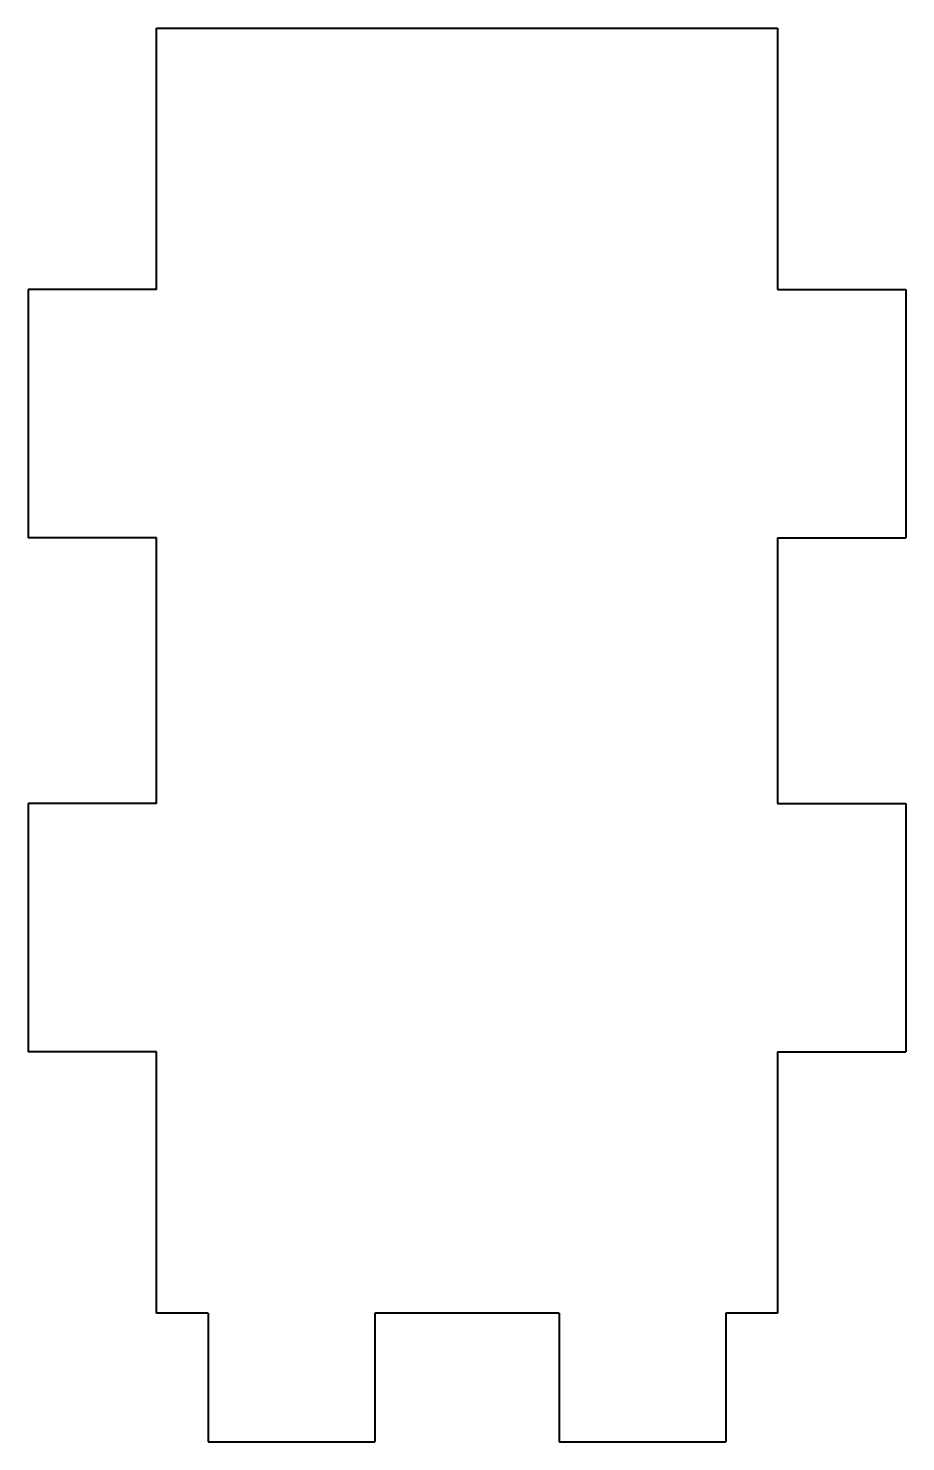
# Model space of a CAD drawing. Header units: inches. Extents: x -0.93 to -0.12, y 0 to 1.3.
import ezdxf

# ---------------------------------------------------------------- set-up
doc = ezdxf.new("R2010")
doc.units = ezdxf.units.IN
doc.header["$MEASUREMENT"] = 0
doc.layers.add('Visible', color=7, linetype='Continuous', lineweight=40)

msp = doc.modelspace()

# ---------------------------------------------------------------- linework, layer by layer
at = {"layer": 'Visible'}
for p, q in [((-0.8071, 1.0591), (-0.8071, 1.2992)), ((-0.8071, 1.2992), (-0.2362, 1.2992)), ((-0.2362, 1.2992), (-0.2362, 1.0591)), ((-0.8071, 1.0591), (-0.9252, 1.0591)), ((-0.9252, 1.0591), (-0.9252, 0.8307)), ((-0.2362, 1.0591), (-0.1181, 1.0591)), ((-0.1181, 1.0591), (-0.1181, 0.8307)), ((-0.8071, 0.8307), (-0.9252, 0.8307)), ((-0.8071, 0.5866), (-0.8071, 0.8307)), ((-0.2362, 0.8307), (-0.2362, 0.5866)), ((-0.2362, 0.8307), (-0.1181, 0.8307)), ((-0.8071, 0.5866), (-0.9252, 0.5866)), ((-0.9252, 0.5866), (-0.9252, 0.3583)), ((-0.2362, 0.5866), (-0.1181, 0.5866)), ((-0.1181, 0.5866), (-0.1181, 0.3583)), ((-0.8071, 0.3583), (-0.9252, 0.3583)), ((-0.8071, 0.1181), (-0.8071, 0.3583)), ((-0.2362, 0.3583), (-0.2362, 0.1181)), ((-0.2362, 0.3583), (-0.1181, 0.3583)), ((-0.7598, 0.1181), (-0.8071, 0.1181)), ((-0.7598, 0.1181), (-0.7598, 0)), ((-0.6063, 0.1181), (-0.6063, 0)), ((-0.437, 0.1181), (-0.6063, 0.1181)), ((-0.437, 0.1181), (-0.437, 0)), ((-0.2835, 0.1181), (-0.2835, 0)), ((-0.2362, 0.1181), (-0.2835, 0.1181)), ((-0.7598, 0), (-0.6063, 0)), ((-0.437, 0), (-0.2835, 0))]:
    msp.add_line(p, q, dxfattribs=at)

doc.saveas('drawing.dxf')
